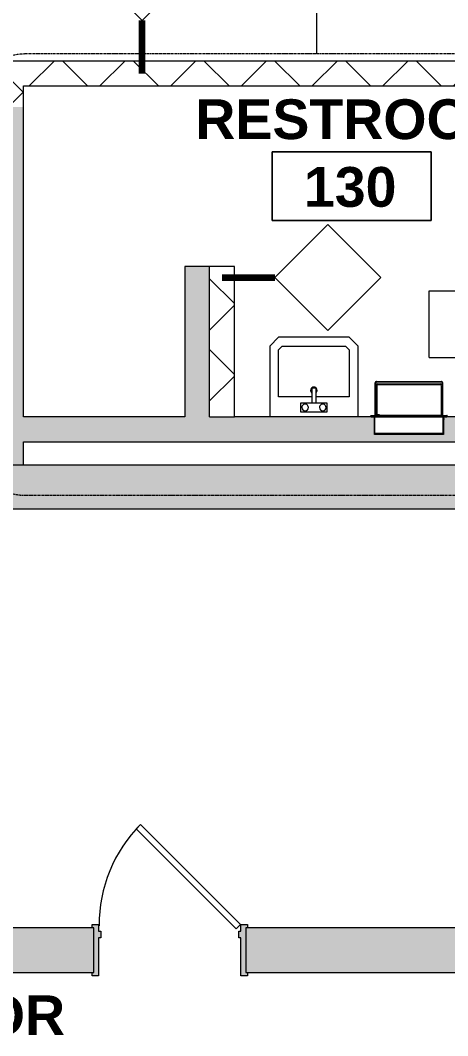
# Model space of a CAD drawing. Header units: inches. Extents: x 899 to 4491, y -721 to 1008.
# Drawn here: x 3929 to 4025.8, y 90.9 to 320.7 of the extents above; entities that cross this region are included whole.
import ezdxf

# ---------------------------------------------------------------- set-up
doc = ezdxf.new("R2010")
doc.units = ezdxf.units.IN
doc.header["$MEASUREMENT"] = 0
doc.linetypes.add('Dash Dot 3_16_', pattern=[0.3125, 0.1875, -0.0625, 0, -0.0625])
for name, color, linetype, lineweight in [('A-ANNO-KEYN', 231, 'Continuous', 9), ('A-ANNO-SYMB', 150, 'Continuous', 9), ('A-AREA-IDEN', 2, 'Continuous', 9), ('A-DOOR', 31, 'Continuous', 13), ('A-WALL', 113, 'Continuous', 13), ('A-WALL-IDEN', 211, 'Continuous', 9), ('A-WALL-PATT', 111, 'Continuous', 13), ('I-WALL', 2, 'Continuous', 13), ('P-SANR-FIXT', 6, 'Continuous', 13), ('Q-SPCQ', 91, 'Continuous', 13)]:
    doc.layers.add(name, color=color, linetype=linetype, lineweight=lineweight)
doc.styles.add('Swis721 Lt BT_B', font='', dxfattribs={"height": 9})
doc.styles.get('Swis721 Lt BT_B').set_extended_font_data('Swis721 Lt BT', bold=True)
pattern_1 = [(45, (3208.535, 0), (-8.01223, 8.01223), []), (135, (3208.535, 0), (-8.01223, -8.01223), [])]

# ---------------------------------------------------------------- blocks, each defined once
blk = doc.blocks.new('Door - Single - Solid Door 32_ x 84_-7220737-FIRST FLOOR CONSTRUCTION')
at = {"layer": 'A-DOOR'}
h = blk.add_hatch(color=250, dxfattribs=at)
h.paths.add_polyline_path([(20.12, 5.72), (20.12, -2.9), (19.62, -2.9), (19.62, -4.4), (20.12, -4.4), (20.12, -5.9), (21.62, -5.9), (21.62, -5.15), (21.24, -5.15), (21.24, 4.97), (21.62, 4.97), (21.62, 5.72), (21.24, 5.72)], flags=0)
h.paths.add_polyline_path([(-13.26, 5.72), (-13.63, 5.72), (-13.63, 4.97), (-13.26, 4.97), (-13.26, -5.15), (-13.63, -5.15), (-13.63, -5.9), (-12.13, -5.9), (-12.13, -4.4), (-11.63, -4.4), (-11.63, -2.9), (-12.13, -2.9), (-12.13, 5.72)], flags=0)
at = {"layer": 'A-DOOR', "color": 8, "lineweight": 20}
for p, q in [((-13.63, 5.72), (-12.13, 5.72)), ((-13.63, 4.97), (-13.63, 5.72)), ((-12.13, 5.72), (-12.13, -2.9)), ((20.12, 5.72), (21.62, 5.72)), ((20.12, -2.9), (20.12, 5.72)), ((21.62, 5.72), (21.62, 4.97)), ((-12.13, -2.9), (-11.63, -2.9)), ((-12.13, -4.4), (-12.13, -5.9)), ((-11.63, -4.4), (-12.13, -4.4)), ((-11.63, -2.9), (-11.63, -4.4)), ((19.62, -2.9), (20.12, -2.9)), ((19.62, -4.4), (19.62, -2.9)), ((20.12, -4.4), (19.62, -4.4)), ((20.12, -5.9), (20.12, -4.4)), ((-13.63, -5.9), (-13.63, -5.15)), ((-12.13, -5.9), (-13.63, -5.9)), ((-11.03, -4.93), (-12.01, -5.9)), ((-12.01, -5.9), (10.62, -28.53)), ((11.59, -27.56), (-11.03, -4.93)), ((21.62, -5.9), (20.12, -5.9)), ((21.62, -5.15), (21.62, -5.9)), ((10.62, -28.53), (11.59, -27.56))]:
    blk.add_line(p, q, dxfattribs=at)
at = {"layer": 'A-DOOR', "lineweight": 9}
blk.add_arc((-12.01, -5.9), 32, 315, 0.5, dxfattribs=at)
blk = doc.blocks.new('Lavatory - Wall Mounted - 20_x18_ - Public-6857333-FIRST FLOOR CONSTRUCTION')
at = {"layer": 'P-SANR-FIXT', "lineweight": 9}
for p, q in [((-436.49, -42.99), (-452.49, -42.99)), ((-434.49, -44.99), (-436.49, -42.99)), ((-447.99, -52.49), (-447.99, -44.99)), ((-447.99, -44.99), (-437.31, -44.99)), ((-437.31, -44.99), (-436.49, -45.82)), ((-436.49, -45.82), (-436.49, -60.16)), ((-434.49, -60.99), (-434.49, -44.99)), ((-449.36, -49.99), (-451.36, -49.99)), ((-451.36, -49.99), (-451.36, -55.99)), ((-449.36, -55.99), (-449.36, -49.99)), ((-449.36, -53.49), (-449.36, -52.49)), ((-445.9, -52.49), (-449.36, -52.49)), ((-445.9, -52.49), (-445.9, -53.49)), ((-449.36, -53.49), (-445.9, -53.49)), ((-447.99, -60.99), (-447.99, -53.49)), ((-451.36, -55.99), (-449.36, -55.99)), ((-437.31, -60.99), (-447.99, -60.99)), ((-436.49, -60.16), (-437.31, -60.99)), ((-436.49, -62.99), (-434.49, -60.99)), ((-452.49, -62.99), (-436.49, -62.99))]:
    blk.add_line(p, q, dxfattribs=at)
for centre, start, end in [((-450.36, -50.99), 90, 270), ((-450.36, -50.99), 270, 90), ((-446.49, -52.99), 90, 135), ((-446.49, -52.99), 90, 135), ((-446.49, -52.99), 45, 90), ((-446.49, -52.99), 45, 90), ((-446.49, -52.99), 322.3964, 37.6036), ((-446.49, -52.99), 322.3964, 37.6036), ((-450.36, -54.99), 90, 270), ((-450.36, -54.99), 270, 90), ((-446.49, -52.99), 225, 270), ((-446.49, -52.99), 225, 270), ((-446.49, -52.99), 270, 315), ((-446.49, -52.99), 270, 315)]:
    blk.add_arc(centre, 0.75, start, end, dxfattribs=at)
blk = doc.blocks.new('P-Recessed Trash and Paper Towel Dispenser - Large_Receptacle-V53-FIRST FLOOR CONSTRUCTION')
at = {"layer": 'Q-SPCQ', "lineweight": 9}
for p, q in [((800.9, 231.25), (800.9, 238.66)), ((801.03, 238.66), (800.95, 238.66)), ((801.03, 231.4), (801.03, 238.66)), ((801.28, 238.06), (801.03, 238.06)), ((801.21, 238.97), (815.84, 238.97)), ((801.26, 238.97), (801.26, 238.9)), ((801.26, 238.9), (815.89, 238.9)), ((801.28, 238.06), (801.28, 231.4)), ((801.41, 238.44), (815.78, 238.44)), ((801.41, 238.19), (801.41, 238.44)), ((815.78, 238.19), (801.41, 238.19)), ((815.78, 238.44), (815.78, 238.19)), ((815.89, 238.9), (815.89, 238.97)), ((816.13, 238.06), (815.91, 238.06)), ((815.91, 231.25), (815.91, 238.06)), ((816.13, 238.66), (816.2, 238.66)), ((816.13, 231.25), (816.13, 238.66)), ((816.15, 238.66), (816.15, 231.25)), ((799.93, 230.97), (799.93, 231.19)), ((800.74, 230.97), (799.93, 230.97)), ((817.14, 231.19), (799.96, 231.19)), ((799.96, 230.97), (817.14, 230.97)), ((799.98, 231.25), (800.9, 231.25)), ((800.72, 230.75), (800.72, 229.78)), ((800.74, 230.97), (800.74, 227.35)), ((800.74, 227.35), (800.74, 230.97)), ((800.8, 227.35), (800.8, 230.97)), ((816.22, 231.25), (800.88, 231.25)), ((801.01, 231.38), (801.86, 231.38)), ((801.01, 231.25), (801.01, 231.38)), ((801.84, 231.4), (801.03, 231.4)), ((801.86, 231.38), (801.86, 231.25)), ((816.15, 231.25), (817.12, 231.25)), ((816.3, 227.35), (816.3, 230.97)), ((817.18, 230.97), (816.36, 230.97)), ((816.36, 230.97), (816.36, 230.8)), ((816.36, 230.8), (816.39, 230.8)), ((816.39, 230.8), (816.39, 230.51)), ((816.39, 230.51), (816.52, 230.51)), ((816.52, 230.41), (816.39, 230.41)), ((816.39, 230.41), (816.39, 229.78)), ((816.52, 230.51), (816.52, 230.41)), ((817.18, 231.19), (817.18, 230.97)), ((816.36, 229.78), (816.36, 227.35)), ((816.39, 229.78), (816.36, 229.78)), ((800.74, 227.35), (800.81, 227.35)), ((800.77, 227.35), (800.77, 227.31)), ((800.8, 227.35), (800.8, 227.3)), ((800.81, 227.35), (800.81, 227.32)), ((800.87, 227.28), (800.83, 227.28)), ((800.87, 227.28), (800.83, 227.28)), ((800.87, 227.29), (800.84, 227.29)), ((800.87, 227.29), (800.87, 227.22)), ((800.87, 227.28), (816.23, 227.28)), ((807.55, 227.22), (800.87, 227.22)), ((807.55, 227.01), (807.55, 227.22)), ((808.24, 227.01), (807.55, 227.01)), ((807.65, 227.22), (807.65, 227.01)), ((809.55, 227.22), (807.65, 227.22)), ((808.13, 227.22), (808.13, 227.01)), ((808.24, 227.17), (808.24, 227.01)), ((808.86, 227.17), (808.24, 227.17)), ((808.24, 227.06), (808.86, 227.06)), ((808.47, 227.06), (808.24, 227.06)), ((808.24, 227.06), (808.24, 227.01)), ((808.47, 227.06), (808.47, 227.01)), ((808.47, 227.01), (808.47, 227.06)), ((808.63, 227.01), (808.47, 227.01)), ((808.63, 227.06), (808.63, 227.01)), ((808.86, 227.06), (808.63, 227.06)), ((808.63, 227.06), (808.63, 227.01)), ((808.86, 227.01), (808.86, 227.17)), ((808.86, 227.01), (808.86, 227.06)), ((809.55, 227.01), (808.86, 227.01)), ((808.97, 227.22), (808.97, 227.01)), ((809.45, 227.22), (809.45, 227.01)), ((816.23, 227.22), (809.55, 227.22)), ((809.55, 227.22), (809.55, 227.01)), ((816.23, 227.29), (816.26, 227.29)), ((816.23, 227.25), (816.23, 227.29)), ((816.23, 227.28), (816.27, 227.28)), ((816.29, 227.35), (816.29, 227.32)), ((816.36, 227.35), (816.29, 227.35)), ((816.3, 227.35), (816.3, 227.3))]:
    blk.add_line(p, q, dxfattribs=at)
for centre, radius, start, end in [((801.21, 238.66), 0.311, 90, 180), ((801.26, 238.66), 0.281, 90, 180), ((801.3, 238.66), 0.281, 97.3599, 180.0002), ((801.41, 238.06), 0.375, 90, 180), ((801.41, 238.06), 0.125, 90, 180), ((815.78, 238.06), 0.375, 23.0739, 89.9346), ((815.84, 238.66), 0.31, 0, 90), ((815.89, 238.66), 0.281, 0, 90), ((799.98, 231.19), 0.0593, 90, 180), ((801.03, 231.38), 0.02, 89.9977, 179.9977), ((801.84, 231.38), 0.02, 0.1498, 90), ((817.12, 231.19), 0.0589, 0, 90), ((800.88, 227.35), 0.136, 180, 266.991), ((800.83, 227.31), 0.0589, 180, 270), ((800.83, 227.31), 0.0287, 181.1005, 270), ((800.84, 227.32), 0.0291, 180, 270), ((816.23, 227.35), 0.129, 270, 2.9666), ((816.26, 227.32), 0.031, 270, 0), ((816.27, 227.31), 0.029, 271.4361, 358.6558)]:
    blk.add_arc(centre, radius, start, end, dxfattribs=at)
blk = doc.blocks.new('Room Tag - Room Name and Number-3379422-FIRST FLOOR CONSTRUCTION')
at = {"layer": 'A-AREA-IDEN'}
for p, q in [((-0.1881, -0.1636), (-0.1881, -0.0018)), ((-0.1881, -0.0018), (0.1869, -0.0018)), ((0.1869, -0.0018), (-0.1881, -0.0018)), ((-0.1881, -0.0018), (-0.1881, -0.1636)), ((0.1869, -0.0018), (0.1869, -0.1636)), ((0.1869, -0.1636), (0.1869, -0.0018)), ((0.1869, -0.1636), (-0.1881, -0.1636)), ((-0.1881, -0.1636), (0.1869, -0.1636))]:
    blk.add_line(p, q, dxfattribs=at)
blk = doc.blocks.new('Keynote Tag - Keynote Number - Boxed-135510-FIRST FLOOR CONSTRUCTION')
at = {"layer": 'A-ANNO-KEYN'}
for p, q in [((-0.125, -0.0792), (-0.125, 0.0781)), ((-0.125, 0.0781), (0.125, 0.0781)), ((0.125, 0.0781), (0.125, -0.0792)), ((-0.125, -0.0792), (0.125, -0.0792))]:
    blk.add_line(p, q, dxfattribs=at)
blk = doc.blocks.new('Wall Tag - 1_4_-62626-FIRST FLOOR CONSTRUCTION')
at = {"layer": 'A-WALL-IDEN'}
for p, q in [((-0.125, 0), (0, 0.125)), ((0, 0.125), (0.125, 0)), ((-0.125, 0), (0, -0.125)), ((0, -0.125), (0.125, 0))]:
    blk.add_line(p, q, dxfattribs=at)

msp = doc.modelspace()

# ---------------------------------------------------------------- hatches: boundary and pattern name
at = {"layer": 'A-WALL-PATT', "lineweight": 9}
h = msp.add_hatch(dxfattribs=at)
h.set_pattern_fill('FP_1', color=256, style=0, pattern_type=2)
h.set_pattern_definition(pattern_1)
h.paths.add_polyline_path([(3924.09, 301.07), (3929.71, 301.07), (3929.71, 311.5), (3924.09, 311.5), (3924.09, 305.87)], flags=0)
h = msp.add_hatch(dxfattribs=at)
h.set_pattern_fill('FP_1', color=256, style=0, pattern_type=2)
h.set_pattern_definition(pattern_1)
h.paths.add_polyline_path([(4077.03, 305.87), (4079.97, 305.87), (4079.97, 311.5), (4077.03, 311.5)], flags=0)
h.paths.add_polyline_path([(3929.71, 305.87), (4038.53, 305.87), (4038.53, 311.5), (3929.71, 311.5)], flags=0)
for points in [[(3924.09, 220.07), (3929.71, 220.07), (3929.71, 301.07), (3924.09, 301.07), (3924.09, 236.24)], [(3971.9, 230.97), (3971.9, 264.99), (3966.27, 264.99), (3966.27, 230.97)], [(4009.75, 225.34), (4038.66, 225.34), (4038.66, 230.97), (4024.9, 230.97), (4024.93, 230.51), (4025.05, 230.51), (4025.05, 230.41), (4024.93, 230.41), (4024.89, 226.97), (4009.28, 226.97), (4009.28, 230.97), (3929.71, 230.97), (3929.71, 225.34), (4009.28, 225.34)]]:
    msp.add_hatch(color=7, dxfattribs=at).paths.add_polyline_path(points, flags=0)
h = msp.add_hatch(dxfattribs=at)
h.set_pattern_fill('FP_1', color=256, style=0, pattern_type=2)
h.set_pattern_definition(pattern_1)
h.paths.add_polyline_path([(3977.52, 230.97), (3977.52, 264.99), (3971.9, 264.99), (3971.9, 230.97)], flags=0)
h = msp.add_hatch(color=7, dxfattribs=at)
h.paths.add_polyline_path([(4024.01, 210.12), (4038.66, 210.12), (4038.66, 219.99), (3618.58, 219.99), (3618.58, 210.12), (4001.15, 210.12)], flags=0)
h.paths.add_polyline_path([(3525.32, 210.12), (3580.08, 210.12), (3580.08, 219.99), (3525.32, 219.99)], flags=0)
h = msp.add_hatch(color=7, dxfattribs=at)
h.paths.add_polyline_path([(4252.54, 105.19), (4275.19, 105.19), (4275.19, 115.31), (4251.74, 115.31), (4251.74, 105.19)], flags=0)
h.paths.add_polyline_path([(4309.69, 105.19), (4321.45, 105.19), (4321.45, 115.31), (4309.69, 115.31), (4309.69, 105.41)], flags=0)
h.paths.add_polyline_path([(4162.48, 105.19), (4213.24, 105.19), (4213.24, 115.31), (4158.8, 115.31), (4158.8, 105.19), (4161.13, 105.19)], flags=0)
h.paths.add_polyline_path([(4092.57, 105.19), (4120.3, 105.19), (4120.3, 115.31), (4094.32, 115.31), (4094.36, 114.85), (4094.48, 114.85), (4094.48, 114.76), (4094.36, 114.76), (4094.32, 111.31), (4078.71, 111.31), (4078.7, 115.31), (3980.14, 115.31), (3980.14, 105.19), (4069.71, 105.19)], flags=0)
h.paths.add_polyline_path([(3945.64, 105.19), (3945.64, 115.31), (3880.14, 115.31), (3880.14, 105.19), (3886.88, 105.19)], flags=0)
h.paths.add_polyline_path([(3817.09, 105.19), (3845.64, 105.19), (3845.64, 115.31), (3669.76, 115.31), (3669.76, 105.19), (3795.47, 105.19)], flags=0)
h.paths.add_polyline_path([(3635.26, 105.19), (3635.26, 115.31), (3515.39, 115.31), (3515.39, 105.19), (3629.94, 105.19)], flags=0)

# ---------------------------------------------------------------- linework, layer by layer
at = {"layer": 'A-ANNO-SYMB'}
msp.add_line((3996.2, 313.1), (3996.2, 323.67), dxfattribs=at)
at = {"layer": 'A-ANNO-SYMB', "linetype": 'Dash Dot 3_16_'}
for p, q in [((4076.58, 313.1), (3930.23, 313.1)), ((3930.23, 213.2), (4076.58, 213.2))]:
    msp.add_line(p, q, dxfattribs=at)
for centre, start, end in [((3930.23, 301.1), 90, 180), ((3930.23, 225.2), 180, 270)]:
    msp.add_arc(centre, 12, start, end, dxfattribs=at)
at = {"layer": 'A-WALL'}
for p, q in [((4038.53, 311.5), (3924.09, 311.5)), ((3929.71, 305.87), (4038.53, 305.87)), ((3929.71, 301.07), (3929.71, 305.87)), ((3977.52, 264.99), (3971.9, 264.99)), ((3977.52, 230.97), (3977.52, 264.99)), ((3971.9, 230.97), (3977.52, 230.97))]:
    msp.add_line(p, q, dxfattribs=at)
at = {"layer": 'A-WALL', "color": 8, "lineweight": 20}
for p, q in [((3929.71, 230.97), (3929.71, 301.07)), ((3966.27, 264.99), (3966.27, 230.97)), ((3971.9, 264.99), (3966.27, 264.99)), ((3971.9, 230.97), (3971.9, 264.99)), ((3966.27, 230.97), (3929.71, 230.97)), ((4008.46, 230.97), (3977.52, 230.97)), ((4038.66, 230.97), (4025.71, 230.97)), ((3929.71, 220.07), (3929.71, 225.34)), ((3929.71, 225.34), (4038.66, 225.34)), ((4009.28, 226.97), (4009.28, 227.35)), ((4024.89, 226.97), (4009.28, 226.97)), ((4024.89, 227.35), (4024.89, 226.97)), ((4038.66, 219.99), (3618.58, 219.99)), ((3924.09, 220.07), (3929.71, 220.07)), ((3633.58, 210.12), (4038.66, 210.12))]:
    msp.add_line(p, q, dxfattribs=at)
at = {"layer": 'A-WALL-IDEN', "lineweight": 90}
for p, q in [((3956.62, 308.68), (3956.62, 320.68)), ((3974.71, 262.48), (3986.71, 262.48))]:
    msp.add_line(p, q, dxfattribs=at)
at = {"layer": 'A-WALL-IDEN'}
for p, q in [((3956.62, 308.68), (3956.62, 320.68)), ((3974.71, 262.48), (3986.71, 262.48))]:
    msp.add_line(p, q, dxfattribs=at)
at = {"layer": 'I-WALL', "color": 8, "lineweight": 20}
for p, q in [((3945.64, 115.31), (3880.14, 115.31)), ((3945.64, 105.19), (3945.64, 115.31)), ((4038.73, 115.31), (3980.14, 115.31)), ((3980.14, 115.31), (3980.14, 105.19)), ((3880.14, 105.19), (3945.64, 105.19)), ((3980.14, 105.19), (4043.83, 105.19))]:
    msp.add_line(p, q, dxfattribs=at)

# ---------------------------------------------------------------- block references
at = {"layer": 'A-ANNO-KEYN', "xscale": 95.99999999999994, "yscale": 95.99999999999994, "zscale": 95.99999999999994}
msp.add_blockref('Keynote Tag - Keynote Number - Boxed-135510-FIRST FLOOR CONSTRUCTION', (4033.62, 252.01), dxfattribs=at)
at = {"layer": 'A-AREA-IDEN', "xscale": 95.99999999999994, "yscale": 95.99999999999994, "zscale": 95.99999999999994}
msp.add_blockref('Room Tag - Room Name and Number-3379422-FIRST FLOOR CONSTRUCTION', (4004.16, 291.11), dxfattribs=at)
at = {"layer": 'A-DOOR', "rotation": 180}
msp.add_blockref('Door - Single - Solid Door 32_ x 84_-7220737-FIRST FLOOR CONSTRUCTION', (3966.88, 110.16), dxfattribs=at)
at = {"layer": 'A-WALL-IDEN', "xscale": 95.99999999999994, "yscale": 95.99999999999994, "zscale": 95.99999999999994}
for p in [(3956.62, 332.68), (3998.71, 262.48)]:
    msp.add_blockref('Wall Tag - 1_4_-62626-FIRST FLOOR CONSTRUCTION', p, dxfattribs=at)
at = {"layer": 'P-SANR-FIXT', "lineweight": 9, "rotation": 89.99999999999993}
msp.add_blockref('Lavatory - Wall Mounted - 20_x18_ - Public-6857333-FIRST FLOOR CONSTRUCTION', (3942.54, 683.45), dxfattribs=at)
at = {"layer": 'P-SANR-FIXT', "lineweight": 9}
msp.add_blockref('P-Recessed Trash and Paper Towel Dispenser - Large_Receptacle-V53-FIRST FLOOR CONSTRUCTION', (3208.53, 0), dxfattribs=at)

# ---------------------------------------------------------------- texts
at = {"layer": 'A-AREA-IDEN', "char_height": 9, "attachment_point": 1, "style": 'Swis721 Lt BT_B'}
for s, insert, width in [('RESTROOM', (3968.66, 302.83), 85.749), ('130', (3993.26, 287.51), 25.452), ('JANITOR', (3883.99, 100.01), 63.63)]:
    msp.add_mtext(s, dxfattribs=dict(at, insert=insert, width=width))

doc.saveas('drawing.dxf')
